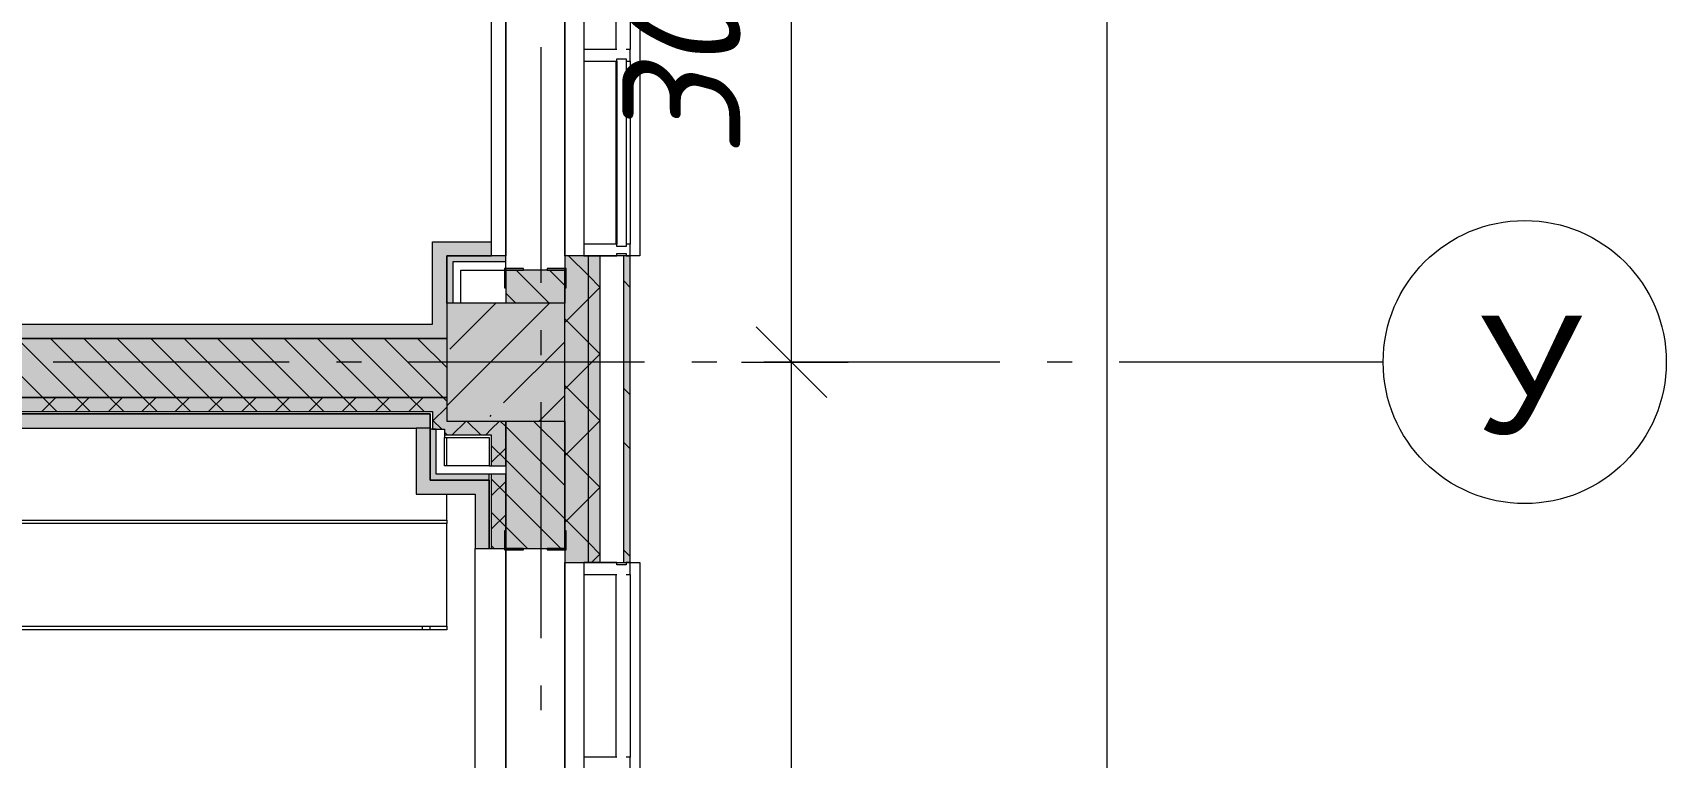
# Model space of a CAD drawing. Header units: millimetres. Extents: x -537608 to 253996, y -217170 to 186033.
# Drawn here: x -266916 to -259993, y -21726 to -18654 of the extents above; entities that cross this region are included whole.
import ezdxf

# ---------------------------------------------------------------- set-up
doc = ezdxf.new("R2010")
doc.units = ezdxf.units.MM
doc.layers.add('PDF _Геометрия', color=7, linetype='Continuous')
doc.layers.add('PDF _Текст', color=7, linetype='Continuous')
doc.layers.add('PDF _Сплошная заливка', color=7, linetype='Continuous', true_color=0xffffff)
doc.styles.add('PDF ArialMT', font='arial.ttf')
doc.styles.add('PDF ISOCPEUR Italic', font='isocpeui.ttf')

msp = doc.modelspace()

# ---------------------------------------------------------------- hatches: boundary and pattern name
at = {"layer": 'PDF _Сплошная заливка', "transparency": 33554559}
h = msp.add_hatch(color=256, dxfattribs=at)
h.paths.add_polyline_path([(-264561.3495, -56400.6696), (-264561.3495, -55510.6683), (-264661.3483, -55510.6683), (-264661.3483, -56400.6696)], flags=0)
h.paths.add_polyline_path([(-264661.3483, -53810.6696), (-264561.3495, -53810.6696), (-264561.3495, -52615.668), (-264661.3483, -52615.668), (-264661.3483, -53144.636)], flags=0)
h.paths.add_polyline_path([(-264661.3483, -50915.6694), (-264561.3495, -50915.6694), (-264561.3495, -49615.6681), (-264661.3483, -49615.6681), (-264661.3483, -50296.6993)], flags=0)
h.paths.add_polyline_path([(-264561.3495, -47915.6673), (-264561.3495, -46600.6686), (-264661.3483, -46600.6686), (-264661.3483, -47915.6673)], flags=0)
h.paths.add_polyline_path([(-264561.3495, -44900.6677), (-264561.3495, -43600.6665), (-264661.3483, -43600.6665), (-264661.3483, -44900.6677)], flags=0)
h.paths.add_polyline_path([(-264561.3495, -41900.6657), (-264561.3495, -40600.6666), (-264661.3483, -40600.6666), (-264661.3483, -41900.6657)], flags=0)
h.paths.add_polyline_path([(-264561.3495, -38900.6658), (-264561.3495, -37600.6646), (-264661.3483, -37600.6646), (-264661.3483, -38900.6658)], flags=0)
h.paths.add_polyline_path([(-264561.3495, -35900.6659), (-264561.3495, -34600.6647), (-264661.3483, -34600.6647), (-264661.3483, -35900.6659)], flags=0)
h.paths.add_polyline_path([(-264561.3495, -32900.6638), (-264561.3495, -31600.6647), (-264661.3483, -31600.6647), (-264661.3483, -32900.6638)], flags=0)
h.paths.add_polyline_path([(-264561.3495, -29900.6639), (-264561.3495, -28600.6648), (-264661.3483, -28600.6648), (-264661.3483, -29900.6639)], flags=0)
h.paths.add_polyline_path([(-264661.3483, -26900.664), (-264561.3495, -26900.664), (-264561.3495, -25600.6627), (-264661.3483, -25600.6627), (-264661.3483, -26801.2363)], flags=0)
h.paths.add_polyline_path([(-264561.3495, -23900.662), (-264561.3495, -22600.6613), (-264661.3483, -22600.6613), (-264661.3483, -23900.662)], flags=0)
h.paths.add_polyline_path([(-264661.3483, -20900.6621), (-264561.3495, -20900.6621), (-264561.3495, -19600.6619), (-264661.3483, -19600.6619), (-264661.3483, -20393.3829)], flags=0)
h.paths.add_polyline_path([(-264661.3483, -17900.6614), (-264561.3495, -17900.6614), (-264561.3495, -16500.6607), (-264661.3483, -16500.6607), (-264661.3483, -17545.4486)], flags=0)
h.paths.add_polyline_path([(-264661.3483, -14800.6611), (-264561.3495, -14800.6611), (-264561.3495, -13710.6597), (-264661.3483, -13710.6597), (-264661.3483, -13985.5296)], flags=0)
h.paths.add_polyline_path([(-264561.3495, -12010.6587), (-264561.3495, -10600.6587), (-264661.3483, -10600.6587), (-264661.3483, -12010.6587)], flags=0)
h.paths.add_polyline_path([(-264661.3483, -8900.6581), (-264561.3495, -8900.6581), (-264561.3495, -7310.6582), (-264661.3483, -7310.6582), (-264661.3483, -8289.6594)], flags=0)
h = msp.add_hatch(color=256, dxfattribs=at)
h.paths.add_polyline_path([(-264561.3495, -56450.6697), (-264511.3493, -56450.6697), (-264511.3493, -55510.6683), (-264561.3495, -55510.6683), (-264561.3495, -56400.6696)], flags=0)
h.paths.add_polyline_path([(-264511.3493, -53810.6696), (-264511.3493, -52615.668), (-264561.3495, -52615.668), (-264561.3495, -53810.6696)], flags=0)
h.paths.add_polyline_path([(-264511.3493, -50915.6694), (-264511.3493, -49615.6681), (-264561.3495, -49615.6681), (-264561.3495, -50915.6694)], flags=0)
h.paths.add_polyline_path([(-264561.3495, -47915.6673), (-264511.3493, -47915.6673), (-264511.3493, -46600.6686), (-264561.3495, -46600.6686), (-264561.3495, -47448.7647)], flags=0)
h.paths.add_polyline_path([(-264511.3493, -44900.6677), (-264511.3493, -43600.6665), (-264561.3495, -43600.6665), (-264561.3495, -44900.6677)], flags=0)
h.paths.add_polyline_path([(-264561.3495, -41900.6657), (-264511.3493, -41900.6657), (-264511.3493, -40600.6666), (-264561.3495, -40600.6666), (-264561.3495, -41040.9114)], flags=0)
h.paths.add_polyline_path([(-264511.3493, -38900.6658), (-264511.3493, -37600.6646), (-264561.3495, -37600.6646), (-264561.3495, -38900.6658)], flags=0)
h.paths.add_polyline_path([(-264561.3495, -35900.6659), (-264511.3493, -35900.6659), (-264511.3493, -34600.6647), (-264561.3495, -34600.6647), (-264561.3495, -35345.0422)], flags=0)
h.paths.add_polyline_path([(-264561.3495, -32900.6638), (-264511.3493, -32900.6638), (-264511.3493, -31600.6647), (-264561.3495, -31600.6647), (-264561.3495, -32497.1076)], flags=0)
h.paths.add_polyline_path([(-264511.3493, -29900.6639), (-264511.3493, -28600.6648), (-264561.3495, -28600.6648), (-264561.3495, -29900.6639)], flags=0)
h.paths.add_polyline_path([(-264561.3495, -26900.664), (-264511.3493, -26900.664), (-264511.3493, -25600.6627), (-264561.3495, -25600.6627), (-264561.3495, -26801.2363)], flags=0)
h.paths.add_polyline_path([(-264561.3495, -23900.662), (-264511.3493, -23900.662), (-264511.3493, -22600.6613), (-264561.3495, -22600.6613), (-264561.3495, -23241.3175)], flags=0)
h.paths.add_polyline_path([(-264511.3493, -20900.6621), (-264511.3493, -19600.6619), (-264561.3495, -19600.6619), (-264561.3495, -20900.6621)], flags=0)
h.paths.add_polyline_path([(-264511.3493, -17900.6614), (-264511.3493, -16500.6607), (-264561.3495, -16500.6607), (-264561.3495, -17900.6614)], flags=0)
h.paths.add_polyline_path([(-264511.3493, -14800.6611), (-264511.3493, -13710.6597), (-264561.3495, -13710.6597), (-264561.3495, -14800.6611)], flags=0)
h.paths.add_polyline_path([(-264561.3495, -12010.6587), (-264511.3493, -12010.6587), (-264511.3493, -10600.6587), (-264561.3495, -10600.6587), (-264561.3495, -11849.5779)], flags=0)
h.paths.add_polyline_path([(-264511.3493, -8900.6581), (-264511.3493, -7310.6582), (-264561.3495, -7310.6582), (-264561.3495, -8900.6581)], flags=0)
h = msp.add_hatch(color=256, dxfattribs=at)
h.paths.add_polyline_path([(-264384.3486, -56577.6682), (-264384.3486, -55510.6683), (-264411.3488, -55510.6683), (-264411.3488, -56577.6682)], flags=0)
h.paths.add_polyline_path([(-264384.3486, -53810.6696), (-264384.3486, -52615.668), (-264411.3488, -52615.668), (-264411.3488, -53810.6696)], flags=0)
h.paths.add_polyline_path([(-264384.3486, -50915.6694), (-264384.3486, -49615.6681), (-264411.3488, -49615.6681), (-264411.3488, -50915.6694)], flags=0)
h.paths.add_polyline_path([(-264384.3486, -47915.6673), (-264384.3486, -46600.6686), (-264411.3488, -46600.6686), (-264411.3488, -47915.6673)], flags=0)
h.paths.add_polyline_path([(-264384.3486, -44900.6677), (-264384.3486, -43600.6665), (-264411.3488, -43600.6665), (-264411.3488, -44900.6677)], flags=0)
h.paths.add_polyline_path([(-264411.3488, -41900.6657), (-264384.3486, -41900.6657), (-264384.3486, -40600.6666), (-264411.3488, -40600.6666), (-264411.3488, -41040.9114)], flags=0)
h.paths.add_polyline_path([(-264411.3488, -38900.6658), (-264384.3486, -38900.6658), (-264384.3486, -37600.6646), (-264411.3488, -37600.6646), (-264411.3488, -38192.9768)], flags=0)
h.paths.add_polyline_path([(-264384.3486, -35900.6659), (-264384.3486, -34600.6647), (-264411.3488, -34600.6647), (-264411.3488, -35900.6659)], flags=0)
h.paths.add_polyline_path([(-264411.3488, -32900.6638), (-264384.3486, -32900.6638), (-264384.3486, -31600.6647), (-264411.3488, -31600.6647), (-264411.3488, -32497.1076)], flags=0)
h.paths.add_polyline_path([(-264411.3488, -29900.6639), (-264384.3486, -29900.6639), (-264384.3486, -28600.6648), (-264411.3488, -28600.6648), (-264411.3488, -29649.173)], flags=0)
h.paths.add_polyline_path([(-264384.3486, -26900.664), (-264384.3486, -25600.6627), (-264411.3488, -25600.6627), (-264411.3488, -26900.664)], flags=0)
h.paths.add_polyline_path([(-264384.3486, -23900.662), (-264384.3486, -22600.6613), (-264411.3488, -22600.6613), (-264411.3488, -23900.662)], flags=0)
h.paths.add_polyline_path([(-264384.3486, -20900.6621), (-264384.3486, -19600.6619), (-264411.3488, -19600.6619), (-264411.3488, -20900.6621)], flags=0)
h.paths.add_polyline_path([(-264384.3486, -17900.6614), (-264384.3486, -16500.6607), (-264411.3488, -16500.6607), (-264411.3488, -17900.6614)], flags=0)
h.paths.add_polyline_path([(-264411.3488, -14800.6611), (-264384.3486, -14800.6611), (-264384.3486, -13710.6597), (-264411.3488, -13710.6597)], flags=0)
h.paths.add_polyline_path([(-264411.3488, -12010.6587), (-264384.3486, -12010.6587), (-264384.3486, -10600.6587), (-264411.3488, -10600.6587)], flags=0)
h.paths.add_polyline_path([(-264384.3486, -8900.6581), (-264384.3486, -7310.6582), (-264411.3488, -7310.6582), (-264411.3488, -8900.6581)], flags=0)
h = msp.add_hatch(color=256, dxfattribs=at)
h.paths.add_polyline_path([(-264911.3488, -37740.6647), (-264661.3483, -37740.6647), (-264661.3483, -37660.6652), (-264911.3488, -37660.6652)], flags=0)
h.paths.add_polyline_path([(-264661.3483, -35840.6652), (-264661.3483, -35300.6655), (-264911.3488, -35300.6655), (-264911.3488, -35840.6652)], flags=0)
h.paths.add_polyline_path([(-264661.3483, -34800.6655), (-264661.3483, -34660.6653), (-264911.3488, -34660.6653), (-264911.3488, -34800.6655), (-264711.3496, -34800.6655)], flags=0)
h.paths.add_polyline_path([(-264911.3488, -32840.6653), (-264661.3483, -32840.6653), (-264661.3483, -31660.6654), (-264911.3488, -31660.6654), (-264911.3488, -32497.1076)], flags=0)
h.paths.add_polyline_path([(-264911.3488, -29840.6632), (-264661.3483, -29840.6632), (-264661.3483, -29491.6651), (-264911.3488, -29491.6651), (-264911.3488, -29649.173)], flags=0)
h.paths.add_polyline_path([(-264856.7822, -29456.6644), (-264661.3483, -29456.6644), (-264661.3483, -29300.6635), (-264911.3488, -29300.6635), (-264911.3488, -29456.6644)], flags=0)
h.paths.add_polyline_path([(-264856.7822, -28800.6635), (-264661.3483, -28800.6635), (-264661.3483, -28660.6634), (-264911.3488, -28660.6634), (-264911.3488, -28800.6635)], flags=0)
h.paths.add_polyline_path([(-264661.3483, -26840.6633), (-264661.3483, -26300.6636), (-264911.3488, -26300.6636), (-264911.3488, -26840.6633)], flags=0)
h.paths.add_polyline_path([(-264856.7822, -25800.6636), (-264661.3483, -25800.6636), (-264661.3483, -25660.6635), (-264911.3488, -25660.6635), (-264911.3488, -25800.6636)], flags=0)
h.paths.add_polyline_path([(-264911.3488, -23840.6634), (-264661.3483, -23840.6634), (-264661.3483, -22660.6625), (-264911.3488, -22660.6625), (-264911.3488, -23241.3175)], flags=0)
h.paths.add_polyline_path([(-264911.3488, -20840.6614), (-264661.3483, -20840.6614), (-264661.3483, -20300.6617), (-264911.3488, -20300.6617), (-264911.3488, -20749.375)], flags=0)
h.paths.add_polyline_path([(-264911.3488, -19800.6617), (-264661.3483, -19800.6617), (-264661.3483, -19660.6615), (-264911.3488, -19660.6615), (-264911.3488, -19681.3998)], flags=0)
h.paths.add_polyline_path([(-264661.3483, -17840.6618), (-264661.3483, -17300.6604), (-264911.3488, -17300.6604), (-264911.3488, -17840.6618)], flags=0)
h.paths.add_polyline_path([(-264911.3488, -16800.6604), (-264661.3483, -16800.6604), (-264661.3483, -16560.6612), (-264911.3488, -16560.6612), (-264911.3488, -16659.6478)], flags=0)
h.paths.add_polyline_path([(-264911.3488, -14740.66), (-264661.3483, -14740.66), (-264661.3483, -13768.8851), (-264911.3488, -13768.8851), (-264911.3488, -13985.5296)], flags=0)
h.paths.add_polyline_path([(-264911.3488, -11450.6591), (-264661.3483, -11450.6591), (-264661.3483, -10660.6583), (-264911.3488, -10660.6583), (-264911.3488, -11137.594)], flags=0)
h.paths.add_polyline_path([(-264661.3483, -8840.6585), (-264661.3483, -8100.6579), (-264911.3488, -8100.6579), (-264911.3488, -8840.6585)], flags=0)
at = {"layer": 'PDF _Сплошная заливка', "true_color": 0xff7d7d, "transparency": 33554559}
for points in [[(-264971.3501, -19600.6619), (-264971.3501, -19540.6612), (-265221.3495, -19540.6612), (-265221.3495, -19600.6619), (-265161.3488, -19600.6619)], [(-265221.3495, -19950.6607), (-265221.3495, -19890.6622), (-272161.3508, -19890.6622), (-272161.3508, -19950.6607), (-265275.7708, -19950.6607)], [(-265231.3489, -20610.6623), (-265231.3489, -20330.662), (-265291.3491, -20330.662), (-265291.3491, -20610.6623), (-265275.7708, -20610.6623)], [(-265041.3496, -20610.6623), (-264981.3484, -20610.6623), (-264981.3484, -20550.6617), (-265231.3489, -20550.6617), (-265231.3489, -20610.6623)]]:
    msp.add_hatch(color=11, dxfattribs=at).paths.add_polyline_path(points)
at = {"layer": 'PDF _Сплошная заливка', "transparency": 33554559}
for points in [[(-265161.3488, -20300.6617), (-264661.3483, -20300.6617), (-264661.3483, -19800.6617), (-265161.3488, -19800.6617), (-265161.3488, -20037.3919)], [(-265275.7708, -20200.6612), (-265161.3488, -20200.6612), (-265161.3488, -19950.6607), (-272161.3508, -19950.6607), (-272161.3508, -20200.6612), (-266113.7491, -20200.6612)], [(-265275.7708, -20260.6614), (-265221.3495, -20260.6614), (-265221.3495, -20200.6612), (-271981.3508, -20200.6612), (-271979.5961, -20260.6614), (-266113.7491, -20260.6614)], [(-265171.3493, -20335.6628), (-265161.3488, -20335.6628), (-265161.3488, -20200.6612), (-265221.3495, -20200.6612), (-265221.3495, -20335.6628), (-265206.3488, -20335.6628)], [(-264981.3484, -20360.6613), (-264971.3501, -20360.6613), (-264971.3501, -20300.6617), (-265161.3488, -20300.6617), (-265161.3488, -20335.6628), (-265171.3493, -20335.6628), (-265171.3493, -20360.6613)]]:
    msp.add_hatch(color=256, dxfattribs=at).paths.add_polyline_path(points)
at = {"layer": 'PDF _Сплошная заливка', "true_color": 0xfca910, "transparency": 33554559}
msp.add_hatch(color=40, dxfattribs=at).paths.add_polyline_path([(-265231.3489, -20330.662), (-265231.3489, -20270.6613), (-271971.3504, -20270.6613), (-271971.3504, -20330.662), (-265275.7708, -20330.662)])
at = {"layer": 'PDF _Сплошная заливка', "true_color": 0x77b143, "transparency": 33554559}
msp.add_hatch(color=75, dxfattribs=at).paths.add_polyline_path([(-265231.3489, -20525.6616), (-265206.3488, -20525.6616), (-265206.3488, -20335.6628), (-265231.3489, -20335.6628), (-265231.3489, -20490.6621)])
at = {"layer": 'PDF _Сплошная заливка', "transparency": 33554559}
h = msp.add_hatch(color=256, dxfattribs=at)
h.paths.add_polyline_path([(-264971.3501, -25800.6636), (-264911.3488, -25800.6636), (-264911.3488, -25660.6635), (-264971.3501, -25660.6635), (-264971.3501, -25740.6629)], flags=0)
h.paths.add_polyline_path([(-264911.3488, -23840.6634), (-264911.3488, -22660.6625), (-264971.3501, -22660.6625), (-264971.3501, -23840.6634)], flags=0)
h.paths.add_polyline_path([(-264971.3501, -20840.6614), (-264911.3488, -20840.6614), (-264911.3488, -20525.6616), (-264971.3501, -20525.6616), (-264971.3501, -20749.375)], flags=0)
h.paths.add_polyline_path([(-264971.3501, -20490.6621), (-264911.3488, -20490.6621), (-264911.3488, -20300.6617), (-264971.3501, -20300.6617), (-264971.3501, -20393.3829)], flags=0)

# ---------------------------------------------------------------- linework, layer by layer
at = {"layer": 'PDF _Геометрия', "lineweight": 9}
for p, q in [((-262362.423, -56440.6714), (-262362.423, 31439.3502)), ((-263700.917, -20050.6611), (-263700.917, -17050.6607)), ((-264971.3501, -19540.6612), (-264971.3501, -17840.6618)), ((-264911.3488, -19600.6619), (-264911.3488, -17846.6604)), ((-264911.3488, -17846.6604), (-264911.3488, -19600.6619)), ((-264661.3483, -19600.6619), (-264661.3483, -17900.6614)), ((-264661.3483, -17900.6614), (-264661.3483, -19600.6619)), ((-264581.3494, -17950.6616), (-264581.3494, -18725.6608)), ((-264384.3486, -17950.6616), (-264384.3486, -18725.6608)), ((-264441.3492, -18725.6608), (-264581.3494, -18725.6608)), ((-264581.3494, -18725.6608), (-264581.3494, -18775.6622)), ((-264384.3486, -18725.6608), (-264401.3494, -18725.6608)), ((-264384.3486, -18775.6622), (-264384.3486, -18725.6608)), ((-264581.3494, -18775.6622), (-264581.3494, -19550.6617)), ((-264581.3494, -18775.6622), (-264441.3492, -18775.6622)), ((-264441.3492, -18775.6622), (-264441.3492, -18765.6611)), ((-264441.3492, -18765.6611), (-264401.3494, -18765.6611)), ((-264401.3494, -18765.6611), (-264401.3494, -18775.6622)), ((-264401.3494, -18775.6622), (-264401.3494, -19550.6617)), ((-264401.3494, -18775.6622), (-264384.3486, -18775.6622)), ((-264384.3486, -18775.6622), (-264384.3486, -19550.6617)), ((-265221.3495, -19600.6619), (-265221.3495, -19540.6612)), ((-265221.3495, -19540.6612), (-264971.3501, -19540.6612)), ((-264971.3501, -19600.6619), (-264971.3501, -19540.6612)), ((-264441.3492, -19550.6617), (-264581.3494, -19550.6617)), ((-264581.3494, -19550.6617), (-264581.3494, -19600.6619)), ((-264441.3492, -19560.6611), (-264441.3492, -19550.6617)), ((-264401.3494, -19560.6611), (-264441.3492, -19560.6611)), ((-264441.3492, -19600.6619), (-264441.3492, -19590.6614)), ((-264441.3492, -19590.6614), (-264401.3494, -19590.6614)), ((-264384.3486, -19550.6617), (-264401.3494, -19550.6617)), ((-264401.3494, -19550.6617), (-264401.3494, -19560.6611)), ((-264401.3494, -19590.6614), (-264401.3494, -19600.6619)), ((-264384.3486, -19600.6619), (-264384.3486, -19550.6617)), ((-265221.3495, -19890.6622), (-265221.3495, -19600.6619)), ((-265136.3498, -19600.6619), (-265161.3488, -19600.6619)), ((-265161.3488, -19600.6619), (-265161.3488, -19800.6617)), ((-265161.3488, -19800.6617), (-265161.3488, -19600.6619)), ((-265161.3488, -19600.6619), (-264971.3501, -19600.6619)), ((-265101.3492, -19600.6619), (-265136.3498, -19600.6619)), ((-265101.3492, -19625.662), (-265136.3498, -19625.662)), ((-265136.3498, -19625.662), (-265136.3498, -19800.6617)), ((-264911.3488, -19600.6619), (-265101.3492, -19600.6619)), ((-264911.3488, -19625.662), (-265101.3492, -19625.662)), ((-265101.3492, -19800.6617), (-265101.3492, -19660.6615)), ((-265101.3492, -19660.6615), (-264911.3488, -19660.6615)), ((-264911.3488, -19625.662), (-264911.3488, -19600.6619)), ((-264911.3488, -19660.6615), (-264911.3488, -19625.662)), ((-264661.3483, -19660.6615), (-264911.3488, -19660.6615)), ((-264911.3488, -19660.6615), (-264911.3488, -19800.6617)), ((-264727.8892, -19800.6617), (-264867.8893, -19660.6615)), ((-264661.3483, -19725.7798), (-264726.4676, -19660.6615)), ((-264561.3495, -19600.6619), (-264661.3483, -19600.6619)), ((-264661.3483, -19600.6619), (-264661.3483, -19800.6617)), ((-264661.3483, -19800.6617), (-264661.3483, -19660.6615)), ((-264561.3495, -19684.359), (-264645.0472, -19600.6619)), ((-264581.3494, -19600.6619), (-264441.3492, -19600.6619)), ((-264561.3495, -20900.6621), (-264561.3495, -19600.6619)), ((-264511.3493, -19600.6619), (-264561.3495, -19600.6619)), ((-264511.3493, -20900.6621), (-264511.3493, -19600.6619)), ((-264411.3488, -19600.6619), (-264511.3493, -19600.6619)), ((-264411.3488, -20900.6621), (-264411.3488, -19600.6619)), ((-264384.3486, -19600.6619), (-264411.3488, -19600.6619)), ((-264401.3494, -19600.6619), (-264384.3486, -19600.6619)), ((-264384.3486, -20900.6621), (-264384.3486, -19600.6619)), ((-264511.3493, -19734.3593), (-264561.3495, -19684.359)), ((-264869.3097, -19800.6617), (-264911.3488, -19758.6231)), ((-264661.3483, -19882.5837), (-264561.3495, -19782.5833)), ((-264561.3495, -19782.5833), (-264511.3493, -19732.5842)), ((-265161.3488, -20236.467), (-264725.5435, -19800.6617)), ((-264661.3483, -19800.6617), (-265161.3488, -19800.6617)), ((-265161.3488, -19800.6617), (-265161.3488, -20300.6617)), ((-265148.8347, -19995.8539), (-264953.6425, -19800.6617)), ((-264661.3483, -20300.6617), (-264661.3483, -19800.6617)), ((-264561.3495, -19967.2018), (-264661.3483, -19867.2019)), ((-272101.3522, -19890.6622), (-265221.3495, -19890.6622)), ((-265221.3495, -19950.6607), (-272161.3508, -19950.6607)), ((-272161.3508, -19950.6607), (-265221.3495, -19950.6607)), ((-266873.475, -20200.6612), (-267123.474, -19950.6607)), ((-266732.0539, -20200.6612), (-266982.0529, -19950.6607)), ((-266590.6306, -20200.6612), (-266840.6318, -19950.6607)), ((-266449.2095, -20200.6612), (-266699.2106, -19950.6607)), ((-266307.789, -20200.6612), (-266557.7895, -19950.6607)), ((-266166.3673, -20200.6612), (-266416.3684, -19950.6607)), ((-266024.9462, -20200.6612), (-266274.9457, -19950.6607)), ((-265883.5245, -20200.6612), (-266133.524, -19950.6607)), ((-265742.1029, -20200.6612), (-265992.1029, -19950.6607)), ((-265600.6818, -20200.6612), (-265850.6812, -19950.6607)), ((-265459.2607, -20200.6612), (-265709.2607, -19950.6607)), ((-265317.8384, -20200.6612), (-265567.8384, -19950.6607)), ((-265176.4173, -20200.6612), (-265426.4179, -19950.6607)), ((-265161.3488, -20074.3081), (-265284.9962, -19950.6607)), ((-265221.3495, -19950.6607), (-265161.3488, -19950.6607)), ((-265161.3488, -19950.6607), (-265221.3495, -19950.6607)), ((-264920.7357, -20223.9524), (-264661.3483, -19964.5661)), ((-264511.3493, -20017.2021), (-264561.3495, -19967.2018)), ((-264661.3483, -20165.4265), (-264561.3495, -20065.4261)), ((-264561.3495, -20065.4261), (-264511.3493, -20015.4259)), ((-263913.0502, -20050.6611), (-263700.917, -20050.6611)), ((-263700.917, -26050.6625), (-263700.917, -20050.6611)), ((-263700.917, -20050.6611), (-263460.9174, -20050.6611)), ((-272041.3515, -20200.6612), (-265161.3488, -20200.6612)), ((-265231.3489, -20200.6612), (-271971.3504, -20200.6612)), ((-265221.3495, -20200.6612), (-265231.3489, -20200.6612)), ((-265161.3488, -20200.6612), (-265221.3495, -20200.6612)), ((-264769.3464, -20300.6617), (-264661.3483, -20192.6641)), ((-264561.3495, -20250.0446), (-264661.3483, -20150.0442)), ((-271971.3504, -20260.6614), (-265231.3489, -20260.6614)), ((-271971.3504, -20270.6613), (-265231.3489, -20270.6613)), ((-265231.3489, -20270.6613), (-271971.3504, -20270.6613)), ((-265231.3489, -20260.6614), (-265221.3495, -20260.6614)), ((-265231.3489, -20270.6613), (-265231.3489, -20330.662)), ((-265231.3489, -20335.6628), (-265231.3489, -20270.6613)), ((-265221.3495, -20260.6614), (-265221.3495, -20335.6628)), ((-264977.7599, -20280.9772), (-264973.0192, -20276.2353)), ((-264511.3493, -20300.0448), (-264561.3495, -20250.0446)), ((-271911.3518, -20330.662), (-265291.3491, -20330.662)), ((-265291.3491, -20330.662), (-265291.3491, -20610.6623)), ((-265231.3489, -20330.662), (-265291.3491, -20330.662)), ((-265231.3489, -20550.6617), (-265231.3489, -20330.662)), ((-265221.3495, -20335.6628), (-265231.3489, -20335.6628)), ((-265231.3489, -20335.6628), (-265231.3489, -20490.6621)), ((-265221.3495, -20335.6628), (-265231.3489, -20335.6628)), ((-265221.3495, -20335.6628), (-265206.3488, -20335.6628)), ((-265206.3488, -20335.6628), (-265221.3495, -20335.6628)), ((-265206.3488, -20490.6621), (-265206.3488, -20335.6628)), ((-265206.3488, -20335.6628), (-265171.3493, -20335.6628)), ((-265206.3488, -20335.6628), (-265171.3493, -20335.6628)), ((-265171.3493, -20335.6628), (-265171.3493, -20360.6613)), ((-265161.3488, -20300.6617), (-264661.3483, -20300.6617)), ((-264911.3488, -20490.6621), (-264911.3488, -20300.6617)), ((-264911.3488, -20300.6617), (-264911.3488, -20840.6614)), ((-264661.3483, -20574.3086), (-264911.3488, -20324.3087)), ((-264661.3483, -20432.8875), (-264793.5747, -20300.6617)), ((-264661.3483, -20840.6614), (-264661.3483, -20300.6617)), ((-264661.3483, -20300.6617), (-264661.3483, -20900.6621)), ((-264661.3483, -20448.2693), (-264561.3495, -20348.2689)), ((-264561.3495, -20348.2689), (-264511.3493, -20298.2702)), ((-264981.3484, -20360.6613), (-265171.3493, -20360.6613)), ((-265171.3493, -20360.6613), (-265171.3493, -20370.6612)), ((-265171.3493, -20370.6612), (-264981.3484, -20370.6612)), ((-265171.3493, -20490.6621), (-265171.3493, -20370.6612)), ((-264971.3501, -20360.6613), (-264981.3484, -20360.6613)), ((-264981.3484, -20370.6612), (-264981.3484, -20490.6621)), ((-264971.3501, -20490.6621), (-264971.3501, -20360.6613)), ((-265231.3489, -20490.6621), (-265231.3489, -20525.6616)), ((-265206.3488, -20525.6616), (-265206.3488, -20490.6621)), ((-264981.3484, -20490.6621), (-265171.3493, -20490.6621)), ((-264981.3484, -20490.6621), (-264971.3501, -20490.6621)), ((-264971.3501, -20490.6621), (-264911.3488, -20490.6621)), ((-264661.3483, -20715.7292), (-264911.3488, -20465.7298)), ((-264561.3495, -20532.8869), (-264661.3483, -20432.8875)), ((-265231.3489, -20525.6616), (-265231.3489, -20550.6617)), ((-265231.3489, -20550.6617), (-264981.3484, -20550.6617)), ((-264981.3484, -20550.6617), (-265231.3489, -20550.6617)), ((-264981.3484, -20525.6616), (-265206.3488, -20525.6616)), ((-264971.3501, -20525.6616), (-264981.3484, -20525.6616)), ((-264981.3484, -20550.6617), (-264981.3484, -20525.6616)), ((-264981.3484, -20550.6617), (-264981.3484, -20610.6623)), ((-264981.3484, -20610.6623), (-264981.3484, -20550.6617)), ((-264911.3488, -20525.6616), (-264971.3501, -20525.6616)), ((-264971.3501, -20840.6614), (-264971.3501, -20525.6616)), ((-264911.3488, -20840.6614), (-264911.3488, -20525.6616)), ((-264511.3493, -20582.8871), (-264561.3495, -20532.8869)), ((-265291.3491, -20610.6623), (-265231.3489, -20610.6623)), ((-265231.3489, -20610.6623), (-265041.3496, -20610.6623)), ((-265041.3496, -20610.6623), (-265041.3496, -20840.6614)), ((-264981.3484, -20610.6623), (-264981.3484, -20840.6614)), ((-264981.3484, -20840.6614), (-264981.3484, -20610.6623)), ((-264677.8383, -20840.6614), (-264911.3488, -20607.1509)), ((-264561.3495, -20631.1122), (-264511.3493, -20581.112)), ((-264661.3483, -20731.1126), (-264561.3495, -20631.1122)), ((-271212.0528, -20720.6621), (-265161.3488, -20720.6621)), ((-265161.3488, -20735.6618), (-271212.0528, -20735.6618)), ((-265161.3488, -20720.6621), (-265161.3488, -20735.6618)), ((-264819.2605, -20840.6614), (-264911.3488, -20748.573)), ((-264561.3495, -20815.7307), (-264661.3483, -20715.7292)), ((-264511.3493, -20865.7309), (-264561.3495, -20815.7307)), ((-265041.3496, -20840.6614), (-264981.3484, -20840.6614)), ((-265041.3496, -22660.6625), (-265041.3496, -20840.6614)), ((-264981.3484, -20840.6614), (-264971.3501, -20840.6614)), ((-264971.3501, -20840.6614), (-264911.3488, -20840.6614)), ((-264911.3488, -20840.6614), (-264661.3483, -20840.6614)), ((-264911.3488, -22654.6628), (-264911.3488, -20846.6617)), ((-264911.3488, -20846.6617), (-264911.3488, -22654.6628)), ((-264661.3483, -22600.6613), (-264661.3483, -20900.6621)), ((-264661.3483, -20900.6621), (-264661.3483, -22600.6613)), ((-264661.3483, -20900.6621), (-264561.3495, -20900.6621)), ((-264441.3492, -20900.6621), (-264581.3494, -20900.6621)), ((-264581.3494, -20900.6621), (-264581.3494, -20950.6623)), ((-264561.3495, -20900.6621), (-264511.3493, -20900.6621)), ((-264548.0561, -20900.6621), (-264511.3493, -20863.9553)), ((-264511.3493, -20900.6621), (-264411.3488, -20900.6621)), ((-264441.3492, -20910.6615), (-264441.3492, -20900.6621)), ((-264411.3488, -20900.6621), (-264384.3486, -20900.6621)), ((-264384.3486, -20900.6621), (-264401.3494, -20900.6621)), ((-264401.3494, -20900.6621), (-264401.3494, -20910.6615)), ((-264384.3486, -20950.6623), (-264384.3486, -20900.6621)), ((-264581.3494, -20950.6623), (-264441.3492, -20950.6623)), ((-264581.3494, -20950.6623), (-264581.3494, -21725.6624)), ((-264401.3494, -20910.6615), (-264441.3492, -20910.6615)), ((-264401.3494, -20950.6623), (-264384.3486, -20950.6623)), ((-264384.3486, -20950.6623), (-264384.3486, -21725.6624)), ((-271221.3515, -21170.6619), (-265266.349, -21170.6619)), ((-265266.349, -21170.6619), (-265266.349, -21185.6616)), ((-265231.3489, -21185.6616), (-265231.3489, -21170.6619)), ((-265231.3489, -21170.6619), (-265161.3488, -21170.6619)), ((-265161.3488, -21170.6619), (-265161.3488, -21185.6616)), ((-265266.349, -21185.6616), (-271221.3515, -21185.6616)), ((-265231.3489, -21185.6616), (-265266.349, -21185.6616)), ((-265161.3488, -21185.6616), (-265231.3489, -21185.6616)), ((-264441.3492, -21725.6624), (-264581.3494, -21725.6624)), ((-264581.3494, -21725.6624), (-264581.3494, -21775.6626)), ((-264384.3486, -21725.6624), (-264401.3494, -21725.6624)), ((-264384.3486, -21775.6626), (-264384.3486, -21725.6624))]:
    msp.add_line(p, q, dxfattribs=at)
at = {"layer": 'PDF _Геометрия', "color": 253, "lineweight": 9, "true_color": 0xaaaaaa}
for p, q in [((-264343.3489, -17900.6614), (-264343.3489, -19600.6619)), ((-264443.3493, -18725.6608), (-264443.3493, -17950.6616)), ((-264761.3498, -19715.2524), (-264761.3498, -18715.2518)), ((-264443.3493, -19550.6617), (-264443.3493, -18775.6622)), ((-264441.3492, -18775.6622), (-264441.3492, -19550.6617)), ((-264343.3489, -19600.6619), (-264384.3486, -19600.6619)), ((-264761.3498, -20021.0855), (-264761.3498, -19915.2516)), ((-265829.4515, -20050.6611), (-266829.4515, -20050.6611)), ((-265523.6189, -20050.6611), (-265629.4522, -20050.6611)), ((-264323.6181, -20050.6611), (-265323.6181, -20050.6611)), ((-264017.7839, -20050.6611), (-264123.6183, -20050.6611)), ((-262817.7853, -20050.6611), (-263817.7847, -20050.6611)), ((-262511.9511, -20050.6611), (-262617.7833, -20050.6611)), ((-261193.386, -20050.6611), (-262311.9513, -20050.6611)), ((-264761.3498, -21221.0852), (-264761.3498, -20221.0858)), ((-264384.3486, -20900.6621), (-264343.3489, -20900.6621)), ((-264343.3489, -20900.6621), (-264343.3489, -22600.6613)), ((-264443.3493, -21725.6624), (-264443.3493, -20950.6623)), ((-264761.3498, -21526.9188), (-264761.3498, -21421.0844))]:
    msp.add_line(p, q, dxfattribs=at)
at = {"layer": 'PDF _Геометрия', "color": 253, "lineweight": 20, "true_color": 0xaaaaaa}
for p, q in [((-264836.3501, -19654.6612), (-264917.3491, -19654.6612)), ((-264917.3491, -19654.6612), (-264917.3491, -19735.6618)), ((-264911.3488, -19735.6618), (-264911.3488, -19660.6615)), ((-264911.3488, -19660.6615), (-264836.3501, -19660.6615)), ((-264836.3501, -19660.6615), (-264836.3501, -19654.6612)), ((-264655.3496, -19654.6612), (-264736.3497, -19654.6612)), ((-264736.3497, -19654.6612), (-264736.3497, -19660.6615)), ((-264736.3497, -19660.6615), (-264661.3483, -19660.6615)), ((-264661.3483, -19660.6615), (-264661.3483, -19735.6618)), ((-264655.3496, -19735.6618), (-264655.3496, -19654.6612)), ((-264917.3491, -19735.6618), (-264911.3488, -19735.6618)), ((-264661.3483, -19735.6618), (-264655.3496, -19735.6618)), ((-264911.3488, -20765.6622), (-264917.3491, -20765.6622)), ((-264917.3491, -20765.6622), (-264917.3491, -20846.6617)), ((-264911.3488, -20840.6614), (-264911.3488, -20765.6622)), ((-264655.3496, -20765.6622), (-264661.3483, -20765.6622)), ((-264661.3483, -20765.6622), (-264661.3483, -20840.6614)), ((-264655.3496, -20846.6617), (-264655.3496, -20765.6622)), ((-264917.3491, -20846.6617), (-264836.3501, -20846.6617)), ((-264836.3501, -20840.6614), (-264911.3488, -20840.6614)), ((-264836.3501, -20846.6617), (-264836.3501, -20840.6614)), ((-264736.3497, -20840.6614), (-264736.3497, -20846.6617)), ((-264661.3483, -20840.6614), (-264736.3497, -20840.6614)), ((-264736.3497, -20846.6617), (-264655.3496, -20846.6617))]:
    msp.add_line(p, q, dxfattribs=at)
at = {"layer": 'PDF _Геометрия', "color": 8, "lineweight": 9, "true_color": 0x787878}
for p, q in [((-264384.3486, -19733.8953), (-264411.3488, -19706.8962)), ((-266877.9058, -20260.6614), (-266817.9052, -20200.6612)), ((-266813.4744, -20260.6614), (-266873.475, -20200.6612)), ((-266736.4847, -20260.6614), (-266676.484, -20200.6612)), ((-266672.0533, -20260.6614), (-266732.0539, -20200.6612)), ((-266595.0636, -20260.6614), (-266535.0629, -20200.6612)), ((-266530.6322, -20260.6614), (-266590.6306, -20200.6612)), ((-266453.6403, -20260.6614), (-266393.6418, -20200.6612)), ((-266389.211, -20260.6614), (-266449.2095, -20200.6612)), ((-266312.2192, -20260.6614), (-266252.2196, -20200.6612)), ((-266247.7894, -20260.6614), (-266307.789, -20200.6612)), ((-266170.7981, -20260.6614), (-266110.7985, -20200.6612)), ((-266106.3667, -20260.6614), (-266166.3673, -20200.6612)), ((-266029.3764, -20260.6614), (-265969.3768, -20200.6612)), ((-265964.945, -20260.6614), (-266024.9462, -20200.6612)), ((-265887.9564, -20260.6614), (-265827.9551, -20200.6612)), ((-265823.5244, -20260.6614), (-265883.5245, -20200.6612)), ((-265746.5336, -20260.6614), (-265686.534, -20200.6612)), ((-265682.1033, -20260.6614), (-265742.1029, -20200.6612)), ((-265605.112, -20260.6614), (-265545.1135, -20200.6612)), ((-265540.6805, -20260.6614), (-265600.6818, -20200.6612)), ((-265463.692, -20260.6614), (-265403.6918, -20200.6612)), ((-265399.26, -20260.6614), (-265459.2607, -20200.6612)), ((-265322.2703, -20260.6614), (-265262.2697, -20200.6612)), ((-265257.8388, -20260.6614), (-265317.8384, -20200.6612)), ((-265161.3488, -20215.7298), (-265176.4173, -20200.6612)), ((-264384.3486, -20190.0923), (-264411.3488, -20163.0933)), ((-265221.3495, -20301.1628), (-265161.3488, -20241.1626)), ((-265182.8385, -20335.6628), (-265221.3495, -20297.1513)), ((-265157.8384, -20360.6613), (-265171.3493, -20347.1515)), ((-265139.4274, -20360.6613), (-265079.4267, -20300.6617)), ((-265016.4173, -20360.6613), (-265076.4169, -20300.6617)), ((-264998.0052, -20360.6613), (-264971.3501, -20334.0056)), ((-264971.3501, -20334.0056), (-264938.0051, -20300.6617)), ((-264911.3488, -20324.3087), (-264934.9958, -20300.6617)), ((-264911.3488, -20465.7298), (-264971.3501, -20405.7302)), ((-264971.3501, -20475.4267), (-264911.3488, -20415.4271)), ((-264384.3486, -20418.192), (-264411.3488, -20391.1907)), ((-264911.3488, -20607.1509), (-264971.3501, -20547.1513)), ((-264971.3501, -20616.8478), (-264911.3488, -20556.8482)), ((-264911.3488, -20748.573), (-264971.3501, -20688.5729)), ((-264971.3501, -20758.2689), (-264911.3488, -20698.2693)), ((-264960.6816, -20840.6614), (-264971.3501, -20829.9945)), ((-264912.3193, -20840.6614), (-264911.3488, -20839.6909)), ((-264384.3486, -20874.3885), (-264411.3488, -20847.3883))]:
    msp.add_line(p, q, dxfattribs=at)
at = {"layer": 'PDF _Геометрия', "lineweight": 20}
for p, q in [((-263850.9176, -19900.6621), (-263700.917, -20050.6611)), ((-263700.917, -20050.6611), (-263550.9174, -20200.6612))]:
    msp.add_line(p, q, dxfattribs=at)
at = {"layer": 'PDF _Геометрия', "color": 9, "lineweight": 9, "true_color": 0xc0c0c0}
for p, q in [((-265161.3488, -20490.6621), (-265161.3488, -20370.6612)), ((-265161.3488, -20720.6621), (-265161.3488, -20610.6623)), ((-271221.3515, -20720.6621), (-265161.3488, -20720.6621)), ((-265161.3488, -21170.6619), (-265161.3488, -20735.6618)), ((-271221.3515, -21170.6619), (-265161.3488, -21170.6619))]:
    msp.add_line(p, q, dxfattribs=at)
at = {"layer": 'PDF _Геометрия', "lineweight": 20}
msp.add_circle((-260593.386, -20050.6616), 600.0003, dxfattribs=at)
at = {"layer": 'PDF _Сплошная заливка', "color": 11, "lineweight": 35, "true_color": 0xff7d7d, "transparency": 33554559}
for points in [[(-265161.3488, -19950.6607), (-265161.3488, -19600.6619), (-265221.3495, -19950.6607), (-265221.3495, -19600.6619)], [(-264981.3484, -20840.6614), (-264981.3484, -20610.6623), (-265041.3496, -20840.6614), (-265041.3496, -20610.6623)]]:
    msp.add_solid(points, dxfattribs=at)
at = {"layer": 'PDF _Сплошная заливка', "color": 75, "lineweight": 35, "true_color": 0x77b143, "transparency": 33554559}
for points in [[(-265136.3498, -19800.6617), (-265136.3498, -19600.6619), (-265161.3488, -19800.6617), (-265161.3488, -19600.6619)], [(-265136.3498, -19625.662), (-264911.3488, -19625.662), (-265136.3498, -19600.6619), (-264911.3488, -19600.6619)], [(-264981.3484, -20550.6617), (-264981.3484, -20525.6616), (-265231.3489, -20550.6617), (-265231.3489, -20525.6616)]]:
    msp.add_solid(points, dxfattribs=at)

# ---------------------------------------------------------------- texts
at = {"layer": 'PDF _Текст', "insert": (-264166.4309, -19182.7272), "char_height": 500, "attachment_point": 4, "rotation": 90, "style": 'PDF ISOCPEUR Italic'}
msp.add_mtext('3000', dxfattribs=at)
at = {"layer": 'PDF _Текст', "insert": (-260797.0271, -20106.9846), "char_height": 500, "attachment_point": 4, "style": 'PDF ArialMT'}
msp.add_mtext('У', dxfattribs=at)

doc.saveas('drawing.dxf')
